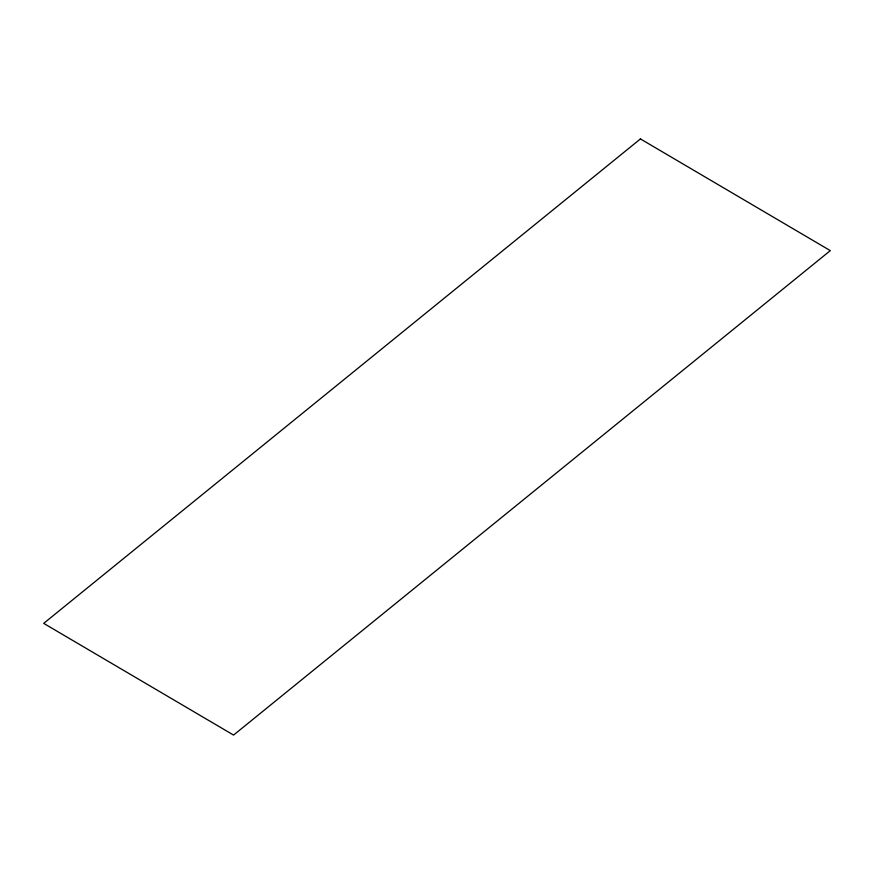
<?xml version="1.0" encoding="UTF-8"?>
<svg xmlns="http://www.w3.org/2000/svg" width="874" height="874" viewBox="0 0 874 874"><rect width="100%" height="100%" fill="white"/><g stroke="black" fill="none" stroke-linecap="round" stroke-linejoin="round"><path stroke-width="1.31" d="M640.434 138.922L43.7 623.37L233.566 735.078L830.3 250.63L640.434 138.922"/></g></svg>
